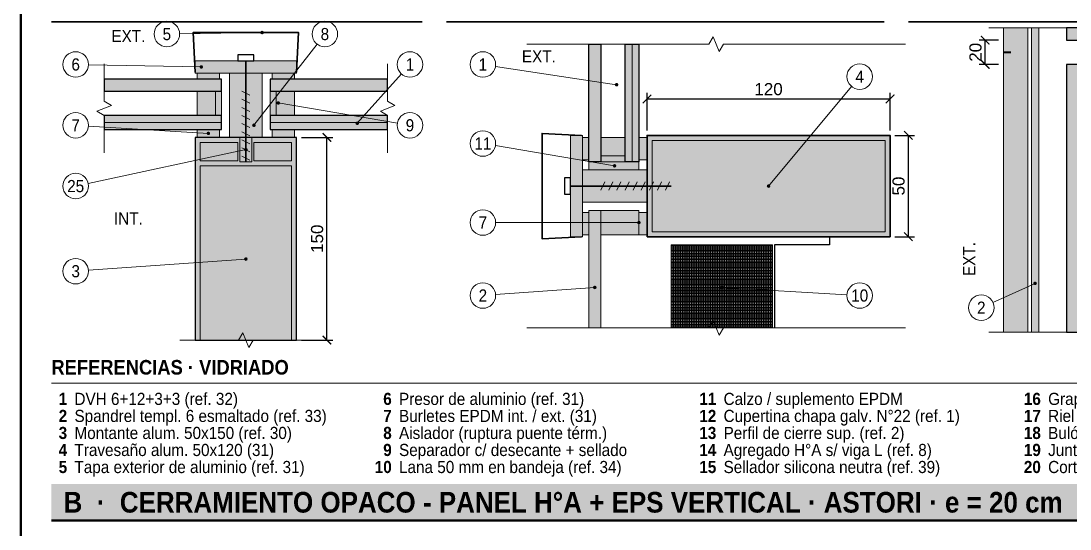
# Model space of a CAD drawing. Header units: millimetres. Extents: x 10 to 287, y 10 to 410.
# Drawn here: x 10 to 182.6, y 215.6 to 299.1 of the extents above; entities that cross this region are included whole.
import ezdxf
from ezdxf.enums import TextEntityAlignment as Align

# ---------------------------------------------------------------- set-up
doc = ezdxf.new("R2010")
doc.units = ezdxf.units.MM
for name, color, linetype in [('0-MARCO', 7, 'Continuous'), ('1-AISLACION', 8, 'Continuous'), ('1-ALUMINIO', 7, 'Continuous'), ('1-CHAPA', 7, 'Continuous'), ('1-CONTORNO', 7, 'Continuous'), ('1-EPDM', 250, 'Continuous'), ('1-SELLADOS', 250, 'Continuous'), ('1-TORNILLERIA', 7, 'Continuous'), ('1-VIDRIO', 7, 'Continuous'), ('2-COTAS', 7, 'Continuous'), ('3-REFERENCIAS', 7, 'Continuous'), ('3-TEXTOS', 7, 'Continuous'), ('3-TITULOS', 7, 'Continuous')]:
    doc.layers.add(name, color=color, linetype=linetype)
doc.styles.add('ARIAL', font='arial.ttf')
doc.styles.add('ARIAL-NEGRITA', font='arialbd.ttf')
doc.dimstyles.new('CATALOGO', dxfattribs={"dimtxt": 2, "dimasz": 1.4, "dimexe": 1, "dimexo": 0.8, "dimgap": 0.6, "dimtad": 1, "dimdec": 0, "dimtxsty": 'ARIAL', "dimblk": 'ARCHTICK', "dimcen": 2.5, "dimclrd": 7, "dimclre": 7, "dimclrt": 7, "dimazin": 3, "dimtfac": 1, "dimtmove": 0, "dimatfit": 3, "dimarcsym": 0})

# ---------------------------------------------------------------- blocks, each defined once
blk = doc.blocks.new('_ARCHTICK')
at = {"color": 0, "linetype": 'ByBlock', "const_width": 0.15}
blk.add_lwpolyline([(-0.5, -0.5), (0.5, 0.5)], dxfattribs=at)

msp = doc.modelspace()

# ---------------------------------------------------------------- hatches: boundary and pattern name
at = {"layer": '1-AISLACION', "true_color": 0x787878}
h = msp.add_hatch(color=8, dxfattribs=at)
h.dxf.hatch_style = 1
h.paths.add_polyline_path([(44.33, 280), (49.67, 280), (49.67, 290.59), (44.33, 290.59)])
h = msp.add_hatch(color=8, dxfattribs=at)
h.dxf.hatch_style = 1
h.paths.add_polyline_path([(102.41, 269.33), (113, 269.33), (113, 274.67), (102.41, 274.67)])
at = {"layer": '1-AISLACION', "true_color": 0xffffff}
h = msp.add_hatch(color=7, dxfattribs=at)
h.dxf.hatch_style = 1
h.paths.add_polyline_path([(117, 248.67), (133.67, 248.67), (133.67, 262.33), (117, 262.33)])
at = {"layer": '1-AISLACION'}
h = msp.add_hatch(dxfattribs=at)
h.set_pattern_fill('INSUL', color=8, scale=0.04, angle=90)
h.paths.add_polyline_path([(117, 248.67), (133.67, 248.67), (133.67, 262.33), (117, 262.33)])
at = {"layer": '1-ALUMINIO', "true_color": 0xecedef}
h = msp.add_hatch(color=7, dxfattribs=at)
h.dxf.hatch_style = 1
h.paths.add_polyline_path([(171.65, 248), (175.65, 248), (175.65, 298), (171.65, 298)])
at = {"layer": '1-ALUMINIO', "true_color": 0xcdd0d4}
h = msp.add_hatch(color=254, dxfattribs=at)
h.dxf.hatch_style = 1
h.paths.add_polyline_path([(182, 296), (212, 296), (212, 298), (182, 298)])
h = msp.add_hatch(color=254, dxfattribs=at)
h.dxf.hatch_style = 1
h.paths.add_polyline_path([(38.67, 290.59), (55.33, 290.59), (55.33, 292.59), (38.67, 292.59)])
h = msp.add_hatch(color=254, dxfattribs=at)
h.dxf.hatch_style = 1
h.paths.add_polyline_path([(182, 248), (212, 248), (212, 292), (182, 292)])
h = msp.add_hatch(color=254, dxfattribs=at)
h.dxf.hatch_style = 1
h.paths.add_polyline_path([(39, 283.59), (42, 283.59), (42, 287.59), (39, 287.59)])
h = msp.add_hatch(color=254, dxfattribs=at)
h.dxf.hatch_style = 1
h.paths.add_polyline_path([(52, 283.59), (55, 283.59), (55, 287.59), (52, 287.59)])
h = msp.add_hatch(color=254, dxfattribs=at)
h.dxf.hatch_style = 1
h.paths.add_polyline_path([(38.67, 246.67), (55.33, 246.67), (55.33, 280), (38.67, 280)])
at = {"layer": '1-ALUMINIO', "true_color": 0xffffff}
h = msp.add_hatch(color=7, dxfattribs=at)
h.dxf.hatch_style = 1
h.paths.add_polyline_path([(46, 276), (48, 276), (48, 280), (46, 280)])
at = {"layer": '1-ALUMINIO', "true_color": 0xcdd0d4}
h = msp.add_hatch(color=254, dxfattribs=at)
h.dxf.hatch_style = 1
h.paths.add_polyline_path([(100.41, 263.67), (102.41, 263.67), (102.41, 280.33), (100.41, 280.33)])
h = msp.add_hatch(color=254, dxfattribs=at)
h.dxf.hatch_style = 1
h.paths.add_polyline_path([(109.41, 277), (105.41, 277), (105.41, 280), (109.41, 280)])
h = msp.add_hatch(color=254, dxfattribs=at)
h.dxf.hatch_style = 1
h.paths.add_polyline_path([(113, 263.67), (153, 263.67), (153, 280.33), (113, 280.33)])
at = {"layer": '1-ALUMINIO', "true_color": 0xffffff}
h = msp.add_hatch(color=7, dxfattribs=at)
h.dxf.hatch_style = 1
h.paths.add_polyline_path([(39.5, 276.17), (45.67, 276.17), (45.67, 279.17), (39.5, 279.17)])
h = msp.add_hatch(color=7, dxfattribs=at)
h.dxf.hatch_style = 1
h.paths.add_polyline_path([(48.33, 276.17), (54.5, 276.17), (54.5, 279.17), (48.33, 279.17)])
h = msp.add_hatch(color=7, dxfattribs=at)
h.dxf.hatch_style = 1
h.paths.add_polyline_path([(113.83, 264.5), (152.17, 264.5), (152.17, 279.5), (113.83, 279.5)])
h = msp.add_hatch(color=7, dxfattribs=at)
h.dxf.hatch_style = 1
h.paths.add_polyline_path([(39.5, 246.67), (54.5, 246.67), (54.5, 275.33), (39.5, 275.33)])
at = {"layer": '1-EPDM'}
h = msp.add_hatch(color=250, dxfattribs=at)
h.dxf.hatch_style = 1
h.paths.add_polyline_path([(39, 289.59), (42.67, 289.59), (42.67, 290.59), (39, 290.59)])
h = msp.add_hatch(color=250, dxfattribs=at)
h.dxf.hatch_style = 1
h.paths.add_polyline_path([(51.33, 289.59), (55, 289.59), (55, 290.59), (51.33, 290.59)])
h = msp.add_hatch(color=250, dxfattribs=at)
h.dxf.hatch_style = 1
h.paths.add_polyline_path([(42, 283.59), (43, 283.59), (43, 287.59), (42, 287.59)])
h = msp.add_hatch(color=250, dxfattribs=at)
h.dxf.hatch_style = 1
h.paths.add_polyline_path([(51, 283.59), (52, 283.59), (52, 287.59), (51, 287.59)])
h = msp.add_hatch(color=250, dxfattribs=at)
h.dxf.hatch_style = 1
h.paths.add_polyline_path([(39, 280), (42.67, 280), (42.67, 281.33), (39, 281.33)])
h = msp.add_hatch(color=250, dxfattribs=at)
h.dxf.hatch_style = 1
h.paths.add_polyline_path([(51.33, 280), (55, 280), (55, 281.33), (51.33, 281.33)])
h = msp.add_hatch(color=250, dxfattribs=at)
h.dxf.hatch_style = 1
h.paths.add_polyline_path([(102.41, 276.33), (103.41, 276.33), (103.41, 280), (102.41, 280)])
h = msp.add_hatch(color=250, dxfattribs=at)
h.dxf.hatch_style = 1
h.paths.add_polyline_path([(111.67, 276.33), (113, 276.33), (113, 280), (111.67, 280)])
h = msp.add_hatch(color=250, dxfattribs=at)
h.dxf.hatch_style = 1
h.paths.add_polyline_path([(109.41, 276), (105.41, 276), (105.41, 277), (109.41, 277)])
at = {"layer": '1-EPDM', "true_color": 0x505050}
h = msp.add_hatch(color=251, dxfattribs=at)
h.dxf.hatch_style = 1
h.paths.add_polyline_path([(103.41, 274.67), (111.67, 274.67), (111.67, 276), (103.41, 276)])
at = {"layer": '1-EPDM'}
h = msp.add_hatch(color=250, dxfattribs=at)
h.dxf.hatch_style = 1
h.paths.add_polyline_path([(102.41, 264), (103.41, 264), (103.41, 267.67), (102.41, 267.67)])
at = {"layer": '1-EPDM', "true_color": 0x505050}
h = msp.add_hatch(color=251, dxfattribs=at)
h.dxf.hatch_style = 1
h.paths.add_polyline_path([(105.41, 264), (111.67, 264), (111.67, 268), (105.41, 268)])
at = {"layer": '1-EPDM'}
h = msp.add_hatch(color=250, dxfattribs=at)
h.dxf.hatch_style = 1
h.paths.add_polyline_path([(111.67, 264), (113, 264), (113, 267.67), (111.67, 267.67)])
at = {"layer": '1-VIDRIO', "true_color": 0x969696}
h = msp.add_hatch(color=252, dxfattribs=at)
h.dxf.hatch_style = 1
h.paths.add_polyline_path([(176.25, 248), (177.45, 248), (177.45, 298), (176.25, 298)])
at = {"layer": '1-VIDRIO', "true_color": 0xdeeaf0}
h = msp.add_hatch(color=254, dxfattribs=at)
h.dxf.hatch_style = 1
h.paths.add_polyline_path([(105.41, 276), (103.41, 276), (103.41, 295.33), (105.41, 295.33)])
h = msp.add_hatch(color=254, dxfattribs=at)
h.dxf.hatch_style = 1
h.paths.add_polyline_path([(111.67, 276), (109.41, 276), (109.41, 295.33), (111.67, 295.33)])
h = msp.add_hatch(color=254, dxfattribs=at)
h.dxf.hatch_style = 1
h.paths.add_polyline_path([(23.67, 287.59), (43, 287.59), (43, 289.59), (23.67, 289.59)])
h = msp.add_hatch(color=254, dxfattribs=at)
h.dxf.hatch_style = 1
h.paths.add_polyline_path([(51, 287.59), (70.33, 287.59), (70.33, 289.59), (51, 289.59)])
h = msp.add_hatch(color=254, dxfattribs=at)
h.dxf.hatch_style = 1
h.paths.add_polyline_path([(23.67, 281.33), (43, 281.33), (43, 283.59), (23.67, 283.59)])
h = msp.add_hatch(color=254, dxfattribs=at)
h.dxf.hatch_style = 1
h.paths.add_polyline_path([(51, 281.33), (70.33, 281.33), (70.33, 283.59), (51, 283.59)])
at = {"layer": '1-VIDRIO', "true_color": 0x969696}
h = msp.add_hatch(color=252, dxfattribs=at)
h.dxf.hatch_style = 1
h.paths.add_polyline_path([(103.41, 248.67), (105.41, 248.67), (105.41, 268), (103.41, 268)])
at = {"layer": '3-REFERENCIAS'}
h = msp.add_hatch(color=256, dxfattribs=at)
h.dxf.hatch_style = 1
edge = h.paths.add_edge_path()
edge.add_arc((49.67, 297.25), 0.3, 0, 360)
h = msp.add_hatch(color=256, dxfattribs=at)
h.dxf.hatch_style = 1
edge = h.paths.add_edge_path()
edge.add_arc((39.67, 291.59), 0.3, 0, 360)
h = msp.add_hatch(color=256, dxfattribs=at)
h.dxf.hatch_style = 1
edge = h.paths.add_edge_path()
edge.add_arc((108, 288.67), 0.3, 0, 360)
h = msp.add_hatch(color=256, dxfattribs=at)
h.dxf.hatch_style = 1
edge = h.paths.add_edge_path()
edge.add_arc((52.33, 285.67), 0.3, 0, 360)
h = msp.add_hatch(color=256, dxfattribs=at)
h.dxf.hatch_style = 1
edge = h.paths.add_edge_path()
edge.add_arc((48.33, 282), 0.3, 0, 360)
h = msp.add_hatch(color=256, dxfattribs=at)
h.dxf.hatch_style = 1
edge = h.paths.add_edge_path()
edge.add_arc((65.33, 282.33), 0.3, 0, 360)
h = msp.add_hatch(color=256, dxfattribs=at)
h.dxf.hatch_style = 1
edge = h.paths.add_edge_path()
edge.add_arc((40.83, 280.67), 0.3, 0, 360)
h = msp.add_hatch(color=256, dxfattribs=at)
h.dxf.hatch_style = 1
edge = h.paths.add_edge_path()
edge.add_arc((47, 278), 0.3, 0, 360)
h = msp.add_hatch(color=256, dxfattribs=at)
h.dxf.hatch_style = 1
edge = h.paths.add_edge_path()
edge.add_arc((107.67, 275.33), 0.3, 0, 360)
h = msp.add_hatch(color=256, dxfattribs=at)
h.dxf.hatch_style = 1
edge = h.paths.add_edge_path()
edge.add_arc((133, 272), 0.3, 0, 360)
h = msp.add_hatch(color=256, dxfattribs=at)
h.dxf.hatch_style = 1
edge = h.paths.add_edge_path()
edge.add_arc((111.67, 266), 0.3, 0, 360)
h = msp.add_hatch(color=256, dxfattribs=at)
h.dxf.hatch_style = 1
edge = h.paths.add_edge_path()
edge.add_arc((47, 260), 0.3, 0, 360)
h = msp.add_hatch(color=256, dxfattribs=at)
h.dxf.hatch_style = 1
edge = h.paths.add_edge_path()
edge.add_arc((104.41, 255.33), 0.3, 0, 360)
h = msp.add_hatch(color=256, dxfattribs=at)
h.dxf.hatch_style = 1
edge = h.paths.add_edge_path()
edge.add_arc((125.33, 255.33), 0.3, 0, 360)
h = msp.add_hatch(color=256, dxfattribs=at)
h.dxf.hatch_style = 1
edge = h.paths.add_edge_path()
edge.add_arc((176.85, 256), 0.3, 0, 360)
at = {"layer": '3-TITULOS', "true_color": 0xd7d7d7}
h = msp.add_hatch(color=254, dxfattribs=at)
h.dxf.hatch_style = 1
h.paths.add_polyline_path([(15, 217), (282, 217), (282, 223), (15, 223)])

# ---------------------------------------------------------------- linework, layer by layer
at = {"layer": '0-MARCO', "lineweight": 50}
msp.add_lwpolyline([(10, 10), (287, 10), (287, 410), (10, 410)], close=True, dxfattribs=at)
at = {"layer": '1-AISLACION', "lineweight": 9}
for points in [[(44.33, 280), (49.67, 280), (49.67, 290.59), (44.33, 290.59)], [(102.41, 269.33), (113, 269.33), (113, 274.67), (102.41, 274.67)]]:
    msp.add_lwpolyline(points, close=True, dxfattribs=at)
at = {"layer": '1-AISLACION', "lineweight": 13}
msp.add_lwpolyline([(117, 248.67), (133.67, 248.67), (133.67, 262.33), (117, 262.33)], close=True, dxfattribs=at)
at = {"layer": '1-ALUMINIO', "lineweight": 35}
for points in [[(38.67, 290.75), (38.33, 297.25), (55.67, 297.25), (55.33, 290.75)], [(102.25, 263.67), (95.75, 263.33), (95.75, 280.67), (102.25, 280.33)]]:
    msp.add_lwpolyline(points, dxfattribs=at)
at = {"layer": '1-ALUMINIO', "lineweight": 13}
for points in [[(171.65, 248), (175.65, 248), (175.65, 298), (171.65, 298)], [(113.83, 264.5), (152.17, 264.5), (152.17, 279.5), (113.83, 279.5)]]:
    msp.add_lwpolyline(points, close=True, dxfattribs=at)
at = {"layer": '1-ALUMINIO', "lineweight": 25}
for points in [[(182, 296), (212, 296), (212, 298), (182, 298)], [(182, 248), (212, 248), (212, 292), (182, 292)], [(38.67, 246.67), (55.33, 246.67), (55.33, 280), (38.67, 280)]]:
    msp.add_lwpolyline(points, close=True, dxfattribs=at)
at = {"layer": '1-ALUMINIO', "lineweight": 18}
for points in [[(38.67, 290.59), (55.33, 290.59), (55.33, 292.59), (38.67, 292.59)], [(100.41, 263.67), (102.41, 263.67), (102.41, 280.33), (100.41, 280.33)]]:
    msp.add_lwpolyline(points, close=True, dxfattribs=at)
at = {"layer": '1-ALUMINIO', "lineweight": 9}
for points in [[(46, 276), (48, 276), (48, 280), (46, 280)], [(39.5, 276.17), (45.67, 276.17), (45.67, 279.17), (39.5, 279.17)], [(48.33, 276.17), (54.5, 276.17), (54.5, 279.17), (48.33, 279.17)], [(39.5, 246.67), (54.5, 246.67), (54.5, 275.33), (39.5, 275.33)]]:
    msp.add_lwpolyline(points, close=True, dxfattribs=at)
at = {"layer": '1-ALUMINIO', "lineweight": 35}
msp.add_lwpolyline([(113, 263.67), (153, 263.67), (153, 280.33), (113, 280.33)], close=True, dxfattribs=at)
at = {"layer": '1-CHAPA', "lineweight": 25}
msp.add_lwpolyline([(143, 263.67), (143, 262.33), (134, 262.33), (134, 248.67)], dxfattribs=at)
at = {"layer": '1-CONTORNO', "lineweight": 13}
for points in [[(169.25, 298), (196.02, 298), (196.74, 299.2), (197.7, 296.8), (198.42, 298), (225.2, 298)], [(93.21, 295.33), (123.17, 295.33), (123.89, 296.53), (124.85, 294.13), (125.57, 295.33), (155.53, 295.33)], [(23.67, 277.47), (23.67, 283.59), (22.47, 284.31), (24.87, 285.27), (23.67, 285.99), (23.67, 292.12)], [(70.33, 277.47), (70.33, 283.59), (69.13, 284.31), (71.53, 285.27), (70.33, 285.99), (70.33, 292.12)], [(93.21, 248.67), (123.17, 248.67), (123.89, 249.87), (124.85, 247.47), (125.57, 248.67), (155.53, 248.67)], [(169.25, 248), (196.02, 248), (196.74, 249.2), (197.7, 246.8), (198.42, 248), (225.2, 248)], [(36.13, 246.67), (45.8, 246.67), (46.52, 247.87), (47.48, 245.47), (48.2, 246.67), (57.87, 246.67)]]:
    msp.add_lwpolyline(points, dxfattribs=at)
at = {"layer": '1-CONTORNO', "lineweight": 9}
for points in [[(39, 283.59), (42, 283.59), (42, 287.59), (39, 287.59)], [(42, 283.59), (43, 283.59), (43, 287.59), (42, 287.59)], [(51, 283.59), (52, 283.59), (52, 287.59), (51, 287.59)], [(52, 283.59), (55, 283.59), (55, 287.59), (52, 287.59)], [(109.41, 277), (105.41, 277), (105.41, 280), (109.41, 280)], [(109.41, 276), (105.41, 276), (105.41, 277), (109.41, 277)]]:
    msp.add_lwpolyline(points, close=True, dxfattribs=at)
at = {"layer": '1-EPDM', "lineweight": 13}
for points in [[(39, 289.59), (42.67, 289.59), (42.67, 290.59), (39, 290.59)], [(51.33, 289.59), (55, 289.59), (55, 290.59), (51.33, 290.59)], [(39, 280), (42.67, 280), (42.67, 281.33), (39, 281.33)], [(51.33, 280), (55, 280), (55, 281.33), (51.33, 281.33)], [(102.41, 276.33), (103.41, 276.33), (103.41, 280), (102.41, 280)], [(111.67, 276.33), (113, 276.33), (113, 280), (111.67, 280)], [(102.41, 264), (103.41, 264), (103.41, 267.67), (102.41, 267.67)], [(111.67, 264), (113, 264), (113, 267.67), (111.67, 267.67)]]:
    msp.add_lwpolyline(points, close=True, dxfattribs=at)
at = {"layer": '1-EPDM', "lineweight": 9}
for points in [[(103.41, 274.67), (111.67, 274.67), (111.67, 276), (103.41, 276)], [(105.41, 264), (111.67, 264), (111.67, 268), (105.41, 268)]]:
    msp.add_lwpolyline(points, close=True, dxfattribs=at)
at = {"layer": '1-SELLADOS', "lineweight": 40}
msp.add_lwpolyline([(171.65, 294), (172.85, 294)], dxfattribs=at)
at = {"layer": '1-TORNILLERIA', "lineweight": 25}
for points in [[(45.67, 292.59), (48.33, 292.59), (48.33, 293.59), (45.67, 293.59)], [(100.41, 270.67), (100.41, 273.33), (99.41, 273.33), (99.41, 270.67)]]:
    msp.add_lwpolyline(points, close=True, dxfattribs=at)
at = {"layer": '1-TORNILLERIA', "lineweight": 35}
for points in [[(47, 292.59), (47, 276)], [(100.41, 272), (117, 272)]]:
    msp.add_lwpolyline(points, dxfattribs=at)
at = {"layer": '1-TORNILLERIA', "lineweight": 9}
for points in [[(46.33, 287.61), (47.67, 286.94)], [(46.33, 286.28), (47.67, 285.61)], [(46.33, 284.94), (47.67, 284.28)], [(46.33, 283.61), (47.67, 282.94)], [(46.33, 282.28), (47.67, 281.61)], [(46.33, 280.94), (47.67, 280.28)], [(46.33, 279.61), (47.67, 278.94)], [(46.33, 278.28), (47.67, 277.61)], [(46.33, 276.94), (47.67, 276.28)], [(105.39, 271.33), (106.06, 272.67)], [(106.72, 271.33), (107.39, 272.67)], [(108.06, 271.33), (108.72, 272.67)], [(109.39, 271.33), (110.06, 272.67)], [(110.72, 271.33), (111.39, 272.67)], [(112.06, 271.33), (112.72, 272.67)], [(113.39, 271.33), (114.06, 272.67)], [(114.72, 271.33), (115.39, 272.67)], [(116.06, 271.33), (116.72, 272.67)]]:
    msp.add_lwpolyline(points, dxfattribs=at)
at = {"layer": '1-VIDRIO', "lineweight": 18}
for points in [[(176.25, 248), (177.45, 248), (177.45, 298), (176.25, 298)], [(103.41, 248.67), (105.41, 248.67), (105.41, 268), (103.41, 268)]]:
    msp.add_lwpolyline(points, close=True, dxfattribs=at)
at = {"layer": '1-VIDRIO', "lineweight": 25}
for points in [[(105.41, 276), (103.41, 276), (103.41, 295.33), (105.41, 295.33)], [(111.67, 276), (109.41, 276), (109.41, 295.33), (111.67, 295.33)], [(23.67, 287.59), (43, 287.59), (43, 289.59), (23.67, 289.59)], [(51, 287.59), (70.33, 287.59), (70.33, 289.59), (51, 289.59)], [(23.67, 281.33), (43, 281.33), (43, 283.59), (23.67, 283.59)], [(51, 281.33), (70.33, 281.33), (70.33, 283.59), (51, 283.59)]]:
    msp.add_lwpolyline(points, close=True, dxfattribs=at)
at = {"layer": '1-VIDRIO', "lineweight": 9}
for points in [[(110.54, 276), (110.54, 295.33)], [(23.67, 282.46), (43, 282.46)], [(51, 282.46), (70.33, 282.46)]]:
    msp.add_lwpolyline(points, dxfattribs=at)
at = {"layer": '3-REFERENCIAS', "lineweight": 9}
for points in [[(36.1, 297.03), (49.67, 297.25)], [(58.71, 295.34), (48.33, 282)], [(21.1, 291.96), (39.67, 291.59)], [(72.6, 290.44), (65.33, 282.33)], [(88.08, 291.69), (108, 288.67)], [(146.66, 288.39), (133, 272)], [(71.93, 282.35), (52.33, 285.67)], [(21.1, 281.87), (40.83, 280.67)], [(21.05, 272.44), (47, 278)], [(88.07, 278.65), (107.67, 275.33)], [(88.1, 266), (111.67, 266)], [(21.09, 258.15), (47, 260)], [(169.91, 252.87), (176.85, 256)], [(88.09, 254.15), (104.41, 255.33)], [(145.9, 254.12), (125.33, 255.33)]]:
    msp.add_lwpolyline(points, dxfattribs=at)
at = {"layer": '3-REFERENCIAS', "lineweight": 18}
for centre in [(34, 297), (60, 297), (19, 292), (74, 292), (86, 292), (148, 290), (19, 282), (74, 282), (86, 279), (19, 272), (86, 266), (19, 258), (86, 254), (148, 254), (168, 252)]:
    msp.add_circle(centre, 2.1, dxfattribs=at)
at = {"layer": '3-TITULOS', "lineweight": 35}
for points in [[(15, 299), (76, 299)], [(80, 299), (152, 299)], [(156, 299), (282, 299)]]:
    msp.add_lwpolyline(points, dxfattribs=at)
at = {"layer": '3-TITULOS', "lineweight": 18}
msp.add_lwpolyline([(15, 239.6), (282, 239.6)], dxfattribs=at)
at = {"layer": '3-TITULOS', "lineweight": 50}
msp.add_lwpolyline([(15, 217), (282, 217)], dxfattribs=at)

# ---------------------------------------------------------------- texts
at = {"layer": '3-REFERENCIAS', "style": 'ARIAL', "width": 0.9}
for s, p in [('5', (34, 297)), ('8', (60, 297)), ('6', (19, 292)), ('1', (74, 292)), ('1', (86, 292)), ('4', (148, 290)), ('7', (19, 282)), ('9', (74, 282)), ('11', (86, 279)), ('25', (19, 272)), ('7', (86, 266)), ('3', (19, 258)), ('2', (86, 254)), ('10', (148, 254)), ('2', (168, 252))]:
    msp.add_text(s, height=2, dxfattribs=at).set_placement(p, align=Align.MIDDLE_CENTER)
at = {"layer": '3-REFERENCIAS', "style": 'ARIAL-NEGRITA', "width": 0.9}
for s, p in [('1', (17.6, 236)), ('6', (71, 236)), ('11', (124.4, 236)), ('16', (177.8, 236)), ('2', (17.6, 233.2)), ('7', (71, 233.2)), ('12', (124.4, 233.2)), ('17', (177.8, 233.2)), ('3', (17.6, 230.4)), ('8', (71, 230.4)), ('13', (124.4, 230.4)), ('18', (177.8, 230.4)), ('4', (17.6, 227.6)), ('9', (71, 227.6)), ('14', (124.4, 227.6)), ('19', (177.8, 227.6)), ('5', (17.6, 224.8)), ('10', (71, 224.8)), ('15', (124.4, 224.8)), ('20', (177.8, 224.8))]:
    msp.add_text(s, height=2, dxfattribs=at).set_placement(p, align=Align.RIGHT)
at = {"layer": '3-TEXTOS', "style": 'ARIAL', "width": 0.9}
for s, p in [('EXT.', (27.67, 296.67)), ('INT.', (27.67, 266.67))]:
    msp.add_text(s, height=2, dxfattribs=at).set_placement(p, align=Align.MIDDLE_CENTER)
msp.add_text('EXT.', height=2, dxfattribs=at).set_placement((98, 293.33), align=Align.MIDDLE_RIGHT)
msp.add_text('EXT.', height=2, rotation=90, dxfattribs=at).set_placement((166, 260), align=Align.MIDDLE_CENTER)
for s, p in [('DVH 6+12+3+3 (ref. 32)', (18.8, 236)), ('Presor de aluminio (ref. 31)', (72.2, 236)), ('Calzo / suplemento EPDM', (125.6, 236)), ('Grapa acero galv. regulable (ref. 36)', (179, 236)), ('Spandrel templ. 6 esmaltado (ref. 33)', (18.8, 233.2)), ('Burletes EPDM int. / ext. (31)', (72.2, 233.2)), ('Cupertina chapa galv. N°22 (ref. 1)', (125.6, 233.2)), ('Riel de anclaje + bulón T (ref. 19)', (179, 233.2)), ('Montante alum. 50x150 (ref. 30)', (18.8, 230.4)), ('Aislador (ruptura puente térm.)', (72.2, 230.4)), ('Perfil de cierre sup. (ref. 2)', (125.6, 230.4)), ('Bulón M12 inox (ref. 36)', (179, 230.4)), ('Travesaño alum. 50x120 (31)', (18.8, 227.6)), ('Separador c/ desecante + sellado', (72.2, 227.6)), ('Agregado H°A s/ viga L (ref. 8)', (125.6, 227.6)), ('Junta 20 mm + manguito (ref. 37)', (179, 227.6)), ('Tapa exterior de aluminio (ref. 31)', (18.8, 224.8)), ('Lana 50 mm en bandeja (ref. 34)', (72.2, 224.8)), ('Sellador silicona neutra (ref. 39)', (125.6, 224.8)), ('Cortafuego lana + sellador (ref. 35)', (179, 224.8))]:
    msp.add_text(s, height=2, dxfattribs=at).set_placement(p)
at = {"layer": '3-TITULOS', "style": 'ARIAL-NEGRITA', "width": 0.9}
msp.add_text('REFERENCIAS · VIDRIADO', height=2.4, dxfattribs=at).set_placement((15, 241))
msp.add_text('B  ·  CERRAMIENTO OPACO - PANEL H°A + EPS VERTICAL · ASTORI · e = 20 cm', height=3.4, dxfattribs=at).set_placement((17, 220), align=Align.MIDDLE_LEFT)

# ---------------------------------------------------------------- dimensions: what is measured, and where the dimension line sits
at = {"layer": '2-COTAS'}
for base, p1, p2, text, override in [((168.65, 292), (171.65, 292), (171.65, 296), '20', {"dimlfac": 5}), ((60.33, 246.67), (55.33, 246.67), (55.33, 280), '150', {"dimlfac": 3}), ((156, 263.67), (153, 263.67), (153, 280.33), '50', {"dimlfac": 3})]:
    msp.add_linear_dim(base=base, p1=p1, p2=p2, angle=90, text=text, dimstyle='CATALOGO', override=override, dxfattribs=at).render()
msp.add_linear_dim(base=(113, 286.33), p1=(113, 280.33), p2=(153, 280.33), text='120', dimstyle='CATALOGO', override={"dimlfac": 3}, dxfattribs=at).render()

doc.saveas('drawing.dxf')
